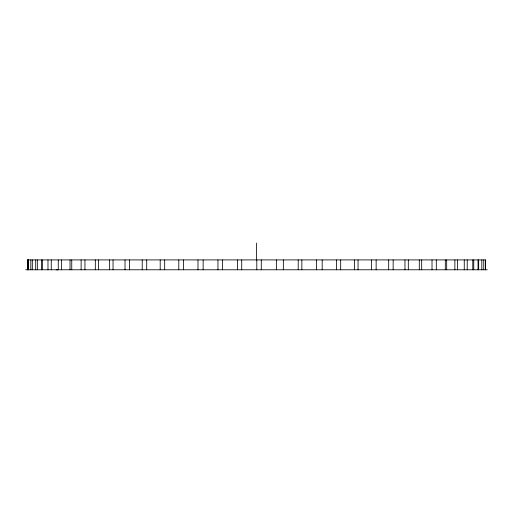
<?xml version="1.0" encoding="UTF-8"?>
<svg xmlns="http://www.w3.org/2000/svg" width="513" height="513" viewBox="0 0 513 513"><rect width="100%" height="100%" fill="white"/><g stroke="black" fill="none" stroke-linecap="round" stroke-linejoin="round"><path stroke-width="0.77" d="M25.65 269.78L487.35 269.78M56.257 269.78L57.789 269.915M485.625 269.78L485.625 259.911L27.49 259.911L27.49 269.78M485.503 259.911L485.503 269.78M483.759 259.911L483.759 269.78M481.822 259.911L481.822 269.78M478.674 259.911L478.674 269.78M478.033 259.911L478.033 269.78M473.768 259.911L473.768 269.78M472.774 259.911L472.774 269.78M467.215 259.911L467.215 269.78M464.259 259.911L464.259 269.78M457.493 259.911L457.493 269.78M454.877 259.911L454.877 269.78M446.676 259.911L446.676 269.78M445.31 259.911L445.31 269.78M436.306 259.911L436.306 269.78M432.017 259.911L432.017 269.78M421.68 259.911L421.68 269.78M419.301 259.911L419.301 269.78M408.316 259.911L408.316 269.78M404.975 259.911L404.975 269.78M393.15 259.911L393.15 269.78M388.687 259.911L388.687 269.78M376.138 259.911L376.138 269.78M371.386 259.911L371.386 269.78M358.048 259.911L358.048 269.78M354.528 259.911L354.528 269.78M340.677 259.911L340.677 269.78M336.419 259.911L336.419 269.78M322.183 259.911L322.183 269.78M316.553 259.911L316.553 269.78M301.849 259.911L301.849 269.78M298.213 259.911L298.213 269.78M283.343 259.911L283.343 269.78M276.36 259.911L276.36 269.78M261.277 259.911L261.277 269.78M256.801 259.911L256.801 269.78M256.5 243.085L256.5 260.495M241.719 259.911L241.719 269.78M237.474 259.911L237.474 269.78M222.456 259.911L222.456 269.78M217.954 259.911L217.954 269.78M203.135 259.911L203.135 269.78M197.986 259.911L197.986 269.78M183.507 259.911L183.507 269.78M178.8 259.911L178.8 269.78M164.673 259.911L164.673 269.78M160.197 259.911L160.197 269.78M146.718 259.911L146.718 269.78M142.223 259.911L142.223 269.78M129.43 259.911L129.43 269.78M125.018 259.911L125.018 269.78M113.04 259.911L113.04 269.78M109.635 259.911L109.635 269.78M98.509 259.911L98.509 269.78M95.322 259.911L95.322 269.78M84.946 259.911L84.946 269.78M81.118 259.911L81.118 269.78M71.749 259.911L71.749 269.78M70.031 259.911L70.031 269.78M61.432 259.911L61.432 269.78M58.258 259.911L58.258 269.78M51.255 259.911L51.255 269.78M47.985 259.911L47.985 269.78M42.367 259.911L42.367 269.78M41.566 259.911L41.566 269.78M37.346 259.911L37.346 269.78M35.705 259.911L35.705 269.78M32.319 259.911L32.319 269.78M30.825 259.911L30.825 269.78M28.414 259.911L28.414 269.78M28.132 259.911L28.132 269.78M27.946 259.911L27.946 269.78M27.715 259.911L27.715 269.78"/></g></svg>
